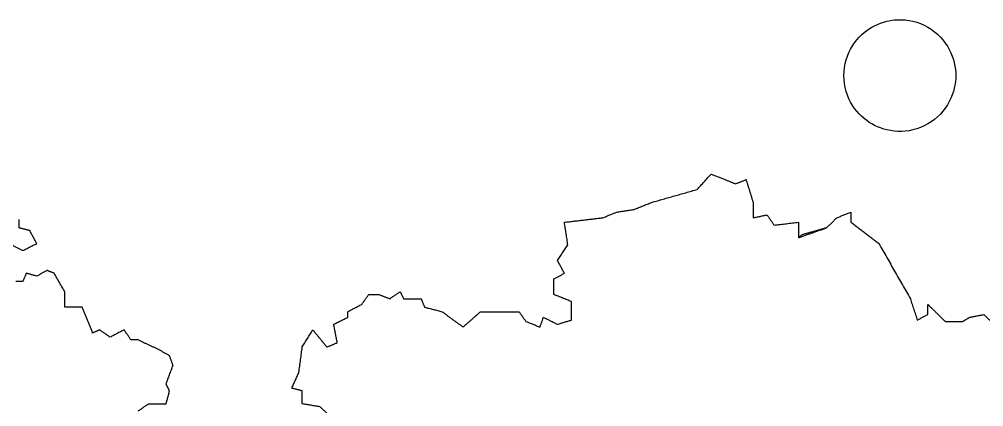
# Model space of a CAD drawing. Header units: millimetres. Extents: x 4 to 525, y -334 to -6.
# Drawn here: x 301.1 to 374.1, y -162.7 to -133.3 of the extents above; entities that cross this region are included whole.
import ezdxf

# ---------------------------------------------------------------- set-up
doc = ezdxf.new("R2010")
doc.units = ezdxf.units.MM
for name, color, linetype in [('B_RR90', 7, 'CONTINUOUS'), ('boundaries114', 7, 'CONTINUOUS'), ('boundaries118', 7, 'CONTINUOUS'), ('boundaries119', 7, 'CONTINUOUS'), ('boundaries135', 7, 'CONTINUOUS'), ('boundaries140', 7, 'CONTINUOUS'), ('boundaries141', 7, 'CONTINUOUS'), ('boundaries142', 7, 'CONTINUOUS'), ('boundaries143', 7, 'CONTINUOUS'), ('boundaries150', 7, 'CONTINUOUS'), ('boundaries151', 7, 'CONTINUOUS')]:
    doc.layers.add(name, color=color, linetype=linetype)

msp = doc.modelspace()

# ---------------------------------------------------------------- linework, layer by layer
at = {"layer": 'B_RR90'}
msp.add_open_spline([(372.004, -137.583), (372.005, -136.975), (371.868, -136.277), (371.516, -135.609), (371.169, -134.943), (370.597, -134.323), (369.887, -133.917), (369.182, -133.506), (368.358, -133.321), (367.608, -133.353), (366.854, -133.382), (366.181, -133.612), (365.654, -133.917), (365.126, -134.22), (364.591, -134.688), (364.189, -135.327), (363.785, -135.961), (363.534, -136.766), (363.538, -137.583), (363.534, -138.4), (363.785, -139.206), (364.189, -139.839), (364.591, -140.478), (365.126, -140.946), (365.654, -141.25), (366.181, -141.555), (366.854, -141.785), (367.608, -141.814), (368.358, -141.846), (369.182, -141.661), (369.887, -141.25), (370.597, -140.844), (371.169, -140.224), (371.516, -139.557), (371.868, -138.89), (372.005, -138.192), (372.004, -137.583)], degree=3, knots=[0, 0, 0, 0, 0.523599, 0.523599, 0.523599, 1.0472, 1.0472, 1.0472, 1.5708, 1.5708, 1.5708, 2.0944, 2.0944, 2.0944, 2.61799, 2.61799, 2.61799, 3.14159, 3.14159, 3.14159, 3.66519, 3.66519, 3.66519, 4.18879, 4.18879, 4.18879, 4.71239, 4.71239, 4.71239, 5.23599, 5.23599, 5.23599, 5.75959, 5.75959, 5.75959, 6.28319, 6.28319, 6.28319, 6.28319], dxfattribs=at)
at = {"layer": 'boundaries114'}
for points in [[(301.096, -149.119), (301.096, -148.484)], [(301.89, -149.331), (301.096, -149.119)], [(302.419, -150.31), (301.89, -149.331)], [(300.567, -150.416), (301.36, -150.839)], [(301.36, -150.839), (302.419, -150.31)]]:
    msp.add_open_spline(points, degree=1, dxfattribs=at)
at = {"layer": 'boundaries118'}
for points in [[(352.425, -146.209), (353.483, -145.045)], [(353.483, -145.045), (354.542, -145.468)], [(348.985, -147.188), (352.425, -146.209)], [(347.662, -147.717), (348.985, -147.188)], [(345.281, -148.352), (346.34, -147.929)], [(346.34, -147.929), (347.662, -147.717)], [(342.371, -148.696), (345.281, -148.352)], [(342.635, -150.416), (342.371, -148.696)], [(341.842, -151.58), (342.635, -150.416)], [(342.371, -152.559), (341.842, -151.58)], [(341.577, -152.982), (342.371, -152.559)], [(341.577, -154.173), (341.577, -152.982)], [(329.142, -154.49), (329.935, -153.961)], [(329.935, -153.961), (330.2, -154.49)], [(327.025, -154.914), (327.554, -154.173)], [(327.554, -154.173), (328.348, -154.173)], [(328.348, -154.173), (329.142, -154.49)], [(330.2, -154.49), (331.523, -154.49)], [(331.523, -154.49), (331.787, -155.125)], [(342.9, -154.702), (341.577, -154.173)], [(342.9, -156.104), (342.9, -154.702)], [(325.967, -155.469), (327.025, -154.914)], [(325.967, -155.893), (325.967, -155.469)], [(331.787, -155.125), (333.11, -155.469)], [(333.11, -155.469), (334.698, -156.633)], [(334.698, -156.633), (336.021, -155.469)], [(336.021, -155.469), (338.931, -155.469)], [(338.931, -155.469), (339.46, -156.21)], [(324.908, -156.422), (325.967, -155.893)], [(339.46, -156.21), (340.519, -156.633)], [(340.519, -156.633), (340.783, -155.893)], [(340.783, -155.893), (341.842, -156.422)], [(341.842, -156.422), (342.9, -156.104)], [(322.527, -158.141), (323.321, -156.845)], [(323.321, -156.845), (324.379, -158.141)], [(325.173, -157.824), (324.908, -156.422)], [(322.262, -160.073), (322.527, -158.141)], [(324.379, -158.141), (325.173, -157.824)], [(321.733, -161.264), (322.262, -160.073)], [(322.527, -161.475), (321.733, -161.264)], [(322.527, -162.454), (322.527, -161.475)], [(323.85, -162.666), (322.527, -162.454)], [(324.644, -163.407), (323.85, -162.666)]]:
    msp.add_open_spline(points, degree=1, dxfattribs=at)
at = {"layer": 'boundaries119'}
for points in [[(354.542, -145.468), (355.335, -145.785)], [(355.335, -145.785), (356.129, -145.468)], [(356.129, -145.468), (356.658, -147.188)], [(356.658, -147.188), (356.658, -148.352)], [(356.658, -148.352), (357.717, -148.14)], [(357.717, -148.14), (358.246, -148.908)], [(358.246, -148.908), (360.098, -148.696)], [(360.098, -148.696), (360.098, -149.86)]]:
    msp.add_open_spline(points, degree=1, dxfattribs=at)
at = {"layer": 'boundaries135'}
for points in [[(363.008, -148.352), (364.067, -147.929)], [(364.067, -147.929), (364.067, -148.696)], [(362.215, -149.119), (363.008, -148.352)], [(364.067, -148.696), (366.183, -150.31)], [(366.183, -150.31), (368.565, -154.49)], [(368.565, -154.49), (369.094, -156.104)], [(369.887, -155.681), (369.887, -154.914)], [(369.887, -154.914), (371.21, -156.21)], [(369.094, -156.104), (369.887, -155.681)], [(371.21, -156.21), (372.533, -156.21)], [(372.533, -156.21), (373.062, -155.892)], [(373.062, -155.892), (374.121, -155.681)], [(374.121, -155.681), (374.915, -156.422)]]:
    msp.add_open_spline(points, degree=1, dxfattribs=at)
at = {"layer": 'boundaries140'}
for points in [[(360.363, -149.648), (360.098, -149.86)], [(362.215, -149.119), (360.363, -149.648)]]:
    msp.add_open_spline(points, degree=1, dxfattribs=at)
at = {"layer": 'boundaries141'}
for points in [[(360.363, -149.648), (360.098, -149.86)], [(362.215, -149.119), (360.363, -149.648)]]:
    msp.add_open_spline(points, degree=1, dxfattribs=at)
at = {"layer": 'boundaries142'}
msp.add_open_spline([(360.098, -149.86), (362.215, -149.119)], degree=1, dxfattribs=at)
at = {"layer": 'boundaries143'}
msp.add_open_spline([(360.098, -149.86), (362.215, -149.119)], degree=1, dxfattribs=at)
at = {"layer": 'boundaries150'}
for points in [[(301.625, -152.559), (301.36, -153.194)], [(302.419, -152.77), (301.625, -152.559)], [(303.212, -152.347), (302.419, -152.77)], [(303.742, -152.559), (303.212, -152.347)], [(301.36, -153.194), (300.831, -153.194)]]:
    msp.add_open_spline(points, degree=1, dxfattribs=at)
at = {"layer": 'boundaries151'}
for points in [[(304.535, -153.961), (303.742, -152.559)], [(304.535, -155.125), (304.535, -153.961)], [(305.858, -155.125), (304.535, -155.125)], [(306.652, -157.083), (305.858, -155.125)], [(307.181, -156.845), (306.652, -157.083)], [(307.975, -157.401), (307.181, -156.845)], [(309.033, -156.845), (307.975, -157.401)], [(309.562, -157.612), (309.033, -156.845)], [(310.092, -157.612), (309.562, -157.612)], [(311.679, -158.353), (310.092, -157.612)], [(312.473, -158.803), (311.679, -158.353)], [(312.738, -159.544), (312.473, -158.803)], [(312.208, -160.946), (312.738, -159.544)], [(312.473, -161.475), (312.208, -160.946)], [(312.208, -162.454), (312.473, -161.475)], [(310.092, -162.983), (310.885, -162.454)], [(310.885, -162.454), (312.208, -162.454)]]:
    msp.add_open_spline(points, degree=1, dxfattribs=at)

doc.saveas('drawing.dxf')
